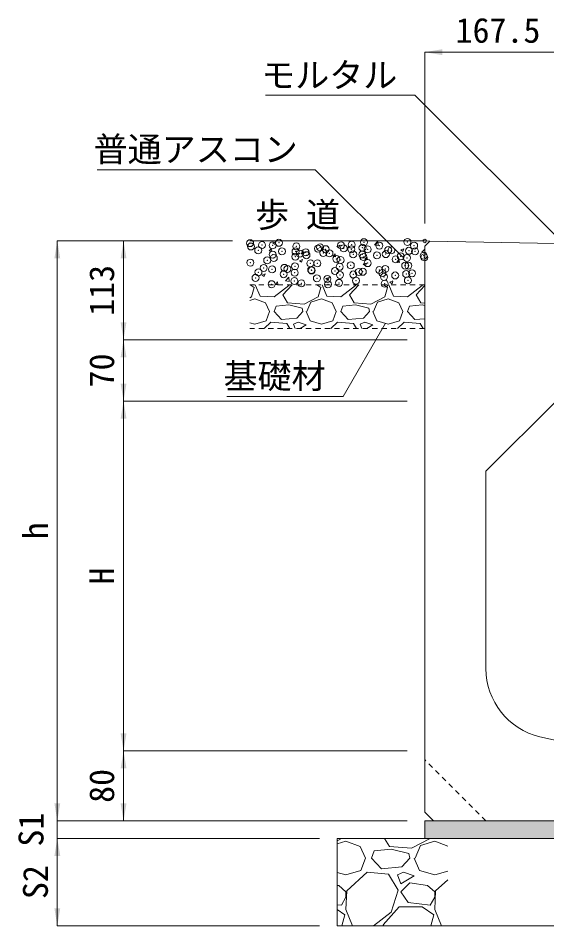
# Model space of a CAD drawing. Units: millimetres at full size. Extents: x 6872 to 78201, y -34623 to -7860.
# Drawn here: x 71938 to 72542, y -22014 to -20977 of the extents above; entities that cross this region are included whole.
import ezdxf
from ezdxf.enums import TextEntityAlignment as Align

# ---------------------------------------------------------------- set-up
doc = ezdxf.new("R2010")
doc.units = ezdxf.units.MM
doc.header["$LTSCALE"] = 16
doc.header["$PDMODE"] = 32
doc.header["$PDSIZE"] = 8
doc.linetypes.add('USER1', pattern=[0.675, 0.375, -0.3])
for name, color, linetype, lineweight in [('0_2', 7, 'Continuous', 20), ('寸法線', 7, 'Continuous', 9), ('補助線', 8, 'Continuous', 13), ('ﾊｯﾁﾝｸﾞ', 7, 'Continuous', 5)]:
    doc.layers.add(name, color=color, linetype=linetype, lineweight=lineweight)
doc.styles.add('ＭＳ ゴシック', font='')
doc.styles.get('ＭＳ ゴシック').set_extended_font_data('MS Gothic')

# ---------------------------------------------------------------- blocks, each defined once
blk = doc.blocks.new('filled_arrow')
at = {"color": 0, "linetype": 'Continuous', "lineweight": -2}
blk.add_solid([(7.5, 1.25), (0, 0), (7.5, -1.25)], dxfattribs=at)

msp = doc.modelspace()

# ---------------------------------------------------------------- hatches: boundary and pattern name
at = {"layer": 'ﾊｯﾁﾝｸﾞ'}
msp.add_hatch(color=8, dxfattribs=at).paths.add_polyline_path([(72942.75, -21914.49), (72942.75, -21894.49), (72412.75, -21894.49), (72402.75, -21894.49), (72402.75, -21914.49)])

# ---------------------------------------------------------------- linework, layer by layer
at = {"layer": '0_2'}
for p, q in [((72402.75, -21231.49), (72203.05, -21231.49)), ((72402.75, -21231.49), (72408.75, -21231.72)), ((72402.75, -21237.49), (72408.75, -21231.72)), ((72408.75, -21231.72), (72552.25, -21234.39)), ((72402.75, -21237.49), (72402.75, -21884.49)), ((72472.75, -21494.49), (72552.75, -21414.49)), ((72472.75, -21720.46), (72472.75, -21494.49)), ((72412.75, -21894.49), (72402.75, -21884.49)), ((72402.75, -21894.49), (72402.75, -21914.49)), ((72402.75, -21894.49), (72942.75, -21894.49)), ((72302.75, -21914.49), (73042.75, -21914.49)), ((72302.75, -21914.49), (72302.75, -22014.49)), ((72302.75, -22014.49), (73042.75, -22014.49))]:
    msp.add_line(p, q, dxfattribs=at)
at = {"layer": '0_2', "linetype": 'USER1'}
for p, q in [((72402.75, -21281.49), (72203.05, -21281.49)), ((72402.75, -21331.49), (72203.05, -21331.49))]:
    msp.add_line(p, q, dxfattribs=at)
at = {"layer": '0_2', "linetype": 'USER1', "lineweight": 9}
msp.add_line((72472.75, -21894.49), (72402.75, -21824.49), dxfattribs=at)
at = {"layer": '0_2'}
for centre, radius, start, end in [((72552.75, -21720.46), 80, 180, 256.65766), ((72672.75, -21214.49), 600, 256.65762, 283.34237)]:
    msp.add_arc(centre, radius, start, end, dxfattribs=at)
at = {"layer": '寸法線'}
for p, q in [((72402.75, -21015.64), (72570.25, -21015.64)), ((72402.75, -21211.49), (72402.75, -21015.64)), ((71983.14, -21231.49), (71983.14, -21894.49)), ((72183.05, -21231.49), (71983.14, -21231.49)), ((72058.8, -21231.49), (72058.8, -21344.49)), ((72183.05, -21231.49), (72058.8, -21231.49)), ((72382.75, -21344.49), (72058.8, -21344.49)), ((72058.8, -21344.49), (72058.8, -21414.49)), ((72382.75, -21344.49), (72058.8, -21344.49)), ((72382.75, -21414.49), (72058.8, -21414.49)), ((72058.8, -21414.49), (72058.8, -21814.49)), ((72382.75, -21414.49), (72058.8, -21414.49)), ((72382.75, -21814.49), (72058.8, -21814.49)), ((72058.8, -21814.49), (72058.8, -21894.49)), ((72382.75, -21814.49), (72058.8, -21814.49)), ((71983.14, -21854.49), (71983.14, -21954.49)), ((72367.75, -21894.49), (71983.14, -21894.49)), ((72367.75, -21894.49), (71983.14, -21894.49)), ((72382.75, -21894.49), (72058.8, -21894.49)), ((72282.75, -21914.49), (71983.14, -21914.49)), ((71983.14, -21914.49), (71983.14, -22014.49)), ((72282.75, -21914.49), (71983.14, -21914.49)), ((72282.75, -22014.49), (71983.14, -22014.49))]:
    msp.add_line(p, q, dxfattribs=at)
for points in [[(72561.26, -21234.44), (72391.5, -21064.68), (72220.89, -21064.68)], [(72377.71, -21250.04), (72277.78, -21150.11), (72028.74, -21150.11)], [(72357.9, -21325.48), (72309.54, -21409.25), (72176.85, -21409.25)]]:
    msp.add_lwpolyline(points, dxfattribs=at)
at = {"layer": '補助線', "lineweight": 20}
msp.add_circle((72402.75, -21231.49), 2, dxfattribs=at)
at = {"layer": 'ﾊｯﾁﾝｸﾞ'}
for p, q in [((72345.3, -21236), (72349.26, -21231.87)), ((72349.8, -21236.7), (72349.24, -21231.87)), ((72225.2, -21242.91), (72227.65, -21239.99)), ((72228.13, -21243.19), (72227.54, -21240.01)), ((72229.32, -21233.65), (72232.88, -21232.28)), ((72229.32, -21233.66), (72231.84, -21235.37)), ((72231.84, -21235.37), (72232.87, -21232.3)), ((72302.32, -21237.73), (72304.85, -21239.44)), ((72302.33, -21237.71), (72305.89, -21236.35)), ((72304.85, -21239.44), (72305.88, -21236.37)), ((72345.29, -21235.96), (72349.8, -21236.66)), ((72375.33, -21241.8), (72377.86, -21243.51)), ((72375.34, -21241.78), (72378.89, -21240.42)), ((72377.85, -21243.51), (72378.88, -21240.44)), ((72399.52, -21244.4), (72402.75, -21241.04)), ((72225.2, -21242.91), (72228.24, -21243.17)), ((72259.65, -21254.1), (72263.2, -21252.73)), ((72261.64, -21246.09), (72264.09, -21243.18)), ((72261.64, -21246.1), (72264.67, -21246.36)), ((72262.16, -21255.82), (72263.19, -21252.75)), ((72264.56, -21246.38), (72263.98, -21243.2)), ((72298.07, -21249.28), (72300.52, -21246.36)), ((72298.07, -21249.28), (72301.11, -21249.55)), ((72301, -21249.57), (72300.41, -21246.38)), ((72334.51, -21252.47), (72336.96, -21249.55)), ((72334.51, -21252.47), (72337.55, -21252.74)), ((72337.44, -21252.76), (72336.85, -21249.57)), ((72370.95, -21255.66), (72373.4, -21252.74)), ((72373.87, -21255.94), (72373.29, -21252.76)), ((72399.5, -21244.37), (72402.75, -21244.87)), ((72259.64, -21254.12), (72262.17, -21255.82)), ((72332.64, -21258.19), (72335.17, -21259.89)), ((72332.65, -21258.17), (72336.21, -21256.8)), ((72335.17, -21259.89), (72336.2, -21256.82)), ((72370.95, -21255.66), (72373.98, -21255.92)), ((72216.96, -21270.48), (72220.52, -21269.12)), ((72216.96, -21270.5), (72219.48, -21272.21)), ((72219.48, -21272.21), (72220.51, -21269.14)), ((72243.61, -21277.07), (72247.56, -21272.95)), ((72248.1, -21277.78), (72247.54, -21272.95)), ((72289.97, -21274.55), (72293.53, -21273.19)), ((72292.49, -21276.27), (72293.52, -21273.2)), ((72203.25, -21281.49), (72207.97, -21284.76)), ((72209.28, -21281.49), (72214.83, -21294.67)), ((72230.83, -21295.43), (72247.59, -21282.48)), ((72232.25, -21281.12), (72234.7, -21278.2)), ((72232.25, -21281.12), (72235.28, -21281.38)), ((72235.17, -21281.4), (72234.59, -21278.22)), ((72240.73, -21293.14), (72251.22, -21281.49)), ((72243.59, -21277.03), (72248.11, -21277.73)), ((72247.59, -21282.48), (72247.91, -21281.49)), ((72271.04, -21281.49), (72271.02, -21281.41)), ((72271.04, -21281.49), (72271.13, -21281.39)), ((72279.45, -21281.49), (72284.17, -21284.76)), ((72285.48, -21281.49), (72291.03, -21294.67)), ((72289.96, -21274.57), (72292.49, -21276.27)), ((72301.65, -21281.49), (72301.78, -21281.36)), ((72301.77, -21281.49), (72301.76, -21281.36)), ((72307.03, -21295.43), (72323.79, -21282.48)), ((72316.93, -21293.14), (72327.42, -21281.49)), ((72323.79, -21282.48), (72324.11, -21281.49)), ((72355.65, -21281.49), (72360.37, -21284.76)), ((72361.68, -21281.49), (72367.23, -21294.67)), ((72362.97, -21278.64), (72365.49, -21280.34)), ((72362.98, -21278.62), (72366.53, -21277.25)), ((72365.49, -21280.34), (72366.52, -21277.27)), ((72383.23, -21295.43), (72399.99, -21282.48)), ((72393.13, -21293.14), (72402.75, -21282.46)), ((72399.99, -21282.48), (72400.31, -21281.49)), ((72207.97, -21284.76), (72204.92, -21295.43)), ((72246.07, -21302.29), (72240.73, -21293.14)), ((72284.17, -21284.76), (72281.12, -21295.43)), ((72322.27, -21302.29), (72316.93, -21293.14)), ((72360.37, -21284.76), (72357.32, -21295.43)), ((72398.47, -21302.29), (72393.13, -21293.14)), ((72204.92, -21295.43), (72203.05, -21296.41)), ((72203.05, -21299.49), (72208.73, -21297.72)), ((72208.73, -21297.72), (72220.92, -21302.29)), ((72214.83, -21294.67), (72230.83, -21295.43)), ((72220.92, -21302.29), (72225.49, -21312.19)), ((72247.59, -21304.57), (72233.11, -21306.1)), ((72265.12, -21303.81), (72246.07, -21302.29)), ((72262.83, -21308.38), (72247.59, -21304.57)), ((72281.12, -21295.43), (72265.12, -21303.81)), ((72268.17, -21312.19), (72272.74, -21301.53)), ((72272.74, -21301.53), (72284.93, -21297.72)), ((72284.93, -21297.72), (72297.12, -21302.29)), ((72291.03, -21294.67), (72307.03, -21295.43)), ((72297.12, -21302.29), (72301.69, -21312.19)), ((72323.79, -21304.57), (72309.31, -21306.1)), ((72341.32, -21303.81), (72322.27, -21302.29)), ((72339.03, -21308.38), (72323.79, -21304.57)), ((72357.32, -21295.43), (72341.32, -21303.81)), ((72344.37, -21312.19), (72348.94, -21301.53)), ((72348.94, -21301.53), (72361.13, -21297.72)), ((72361.13, -21297.72), (72373.32, -21302.29)), ((72367.23, -21294.67), (72383.23, -21295.43)), ((72373.32, -21302.29), (72377.89, -21312.19)), ((72399.99, -21304.57), (72385.51, -21306.1)), ((72402.75, -21302.63), (72398.47, -21302.29)), ((72402.75, -21305.26), (72399.99, -21304.57)), ((72221.68, -21322.86), (72225.49, -21312.19)), ((72230.83, -21312.19), (72233.11, -21306.1)), ((72239.21, -21321.34), (72230.83, -21312.19)), ((72263.59, -21312.19), (72256.74, -21319.81)), ((72263.59, -21312.19), (72262.83, -21308.38)), ((72267.4, -21312.19), (72271.98, -21322.86)), ((72297.88, -21322.86), (72301.69, -21312.19)), ((72307.03, -21312.19), (72309.31, -21306.1)), ((72315.41, -21321.34), (72307.03, -21312.19)), ((72339.79, -21312.19), (72332.94, -21319.81)), ((72339.79, -21312.19), (72339.03, -21308.38)), ((72343.6, -21312.19), (72348.18, -21322.86)), ((72374.08, -21322.86), (72377.89, -21312.19)), ((72383.23, -21312.19), (72385.51, -21306.1)), ((72391.61, -21321.34), (72383.23, -21312.19)), ((72203.05, -21325), (72208.73, -21326.67)), ((72208.73, -21326.67), (72221.68, -21322.86)), ((72227.02, -21324.39), (72219.23, -21331.49)), ((72245.31, -21325.91), (72227.02, -21324.39)), ((72256.74, -21319.81), (72239.21, -21321.34)), ((72258.26, -21324.39), (72252.93, -21326.67)), ((72267.4, -21327.43), (72258.26, -21324.39)), ((72271.98, -21322.86), (72284.93, -21326.67)), ((72284.93, -21326.67), (72297.88, -21322.86)), ((72303.22, -21324.39), (72295.43, -21331.49)), ((72321.51, -21325.91), (72303.22, -21324.39)), ((72332.94, -21319.81), (72315.41, -21321.34)), ((72334.46, -21324.39), (72329.13, -21326.67)), ((72343.6, -21327.43), (72334.46, -21324.39)), ((72348.18, -21322.86), (72361.13, -21326.67)), ((72361.13, -21326.67), (72374.08, -21322.86)), ((72379.42, -21324.39), (72371.63, -21331.49)), ((72397.71, -21325.91), (72379.42, -21324.39)), ((72402.75, -21320.37), (72391.61, -21321.34)), ((72248.72, -21331.49), (72245.31, -21325.91)), ((72252.93, -21326.67), (72254.85, -21331.49)), ((72260.64, -21331.49), (72267.4, -21327.43)), ((72324.92, -21331.49), (72321.51, -21325.91)), ((72329.13, -21326.67), (72331.05, -21331.49)), ((72336.84, -21331.49), (72343.6, -21327.43)), ((72401.12, -21331.49), (72397.71, -21325.91)), ((72307.55, -21914.66), (72302.75, -21917.17)), ((72307.6, -21914.49), (72307.55, -21914.66)), ((72338.57, -21914.49), (72342.09, -21914.66)), ((72342.09, -21914.66), (72342.31, -21914.49)), ((72362.41, -21923.8), (72356.98, -21914.49)), ((72409.15, -21914.66), (72387.81, -21925.83)), ((72409.2, -21914.49), (72409.15, -21914.66)), ((72302.75, -21920.79), (72312.63, -21917.71)), ((72312.63, -21917.71), (72328.89, -21923.8)), ((72328.89, -21923.8), (72334.98, -21937.01)), ((72364.45, -21926.85), (72345.14, -21928.88)), ((72387.81, -21925.83), (72362.41, -21923.8)), ((72384.77, -21931.93), (72364.45, -21926.85)), ((72391.88, -21937.01), (72397.97, -21922.79)), ((72397.97, -21922.79), (72414.23, -21917.71)), ((72414.23, -21917.71), (72429.27, -21923.35)), ((72329.9, -21951.23), (72334.98, -21937.01)), ((72342.09, -21937.01), (72345.14, -21928.88)), ((72353.27, -21949.2), (72342.09, -21937.01)), ((72385.78, -21937.01), (72376.64, -21947.17)), ((72385.78, -21937.01), (72384.77, -21931.93)), ((72390.86, -21937.01), (72396.96, -21951.23)), ((72376.64, -21947.17), (72353.27, -21949.2)), ((72302.75, -21953.41), (72312.63, -21956.31)), ((72312.63, -21956.31), (72329.9, -21951.23)), ((72337.01, -21953.27), (72313.65, -21974.6)), ((72361.4, -21955.3), (72337.01, -21953.27)), ((72372.57, -21973.59), (72361.4, -21955.3)), ((72378.67, -21953.27), (72371.56, -21956.31)), ((72371.56, -21956.31), (72375.62, -21966.47)), ((72375.62, -21966.47), (72390.86, -21957.33)), ((72390.86, -21957.33), (72378.67, -21953.27)), ((72396.96, -21951.23), (72414.23, -21956.31)), ((72414.23, -21956.31), (72429.27, -21951.89)), ((72304.5, -21968.51), (72302.75, -21968.24)), ((72312.63, -21975.62), (72304.5, -21968.51)), ((72385.78, -21965.46), (72375.62, -21975.62)), ((72406.1, -21968.51), (72385.78, -21965.46)), ((72414.23, -21975.62), (72406.1, -21968.51)), ((72429.27, -21961.8), (72415.25, -21974.6)), ((72313.65, -21974.6), (72312.63, -21995.94)), ((72312.63, -21981.71), (72312.63, -21975.62)), ((72364.45, -21998.99), (72372.57, -21973.59)), ((72375.62, -21975.62), (72383.75, -21987.81)), ((72415.25, -21974.6), (72414.23, -21995.94)), ((72414.23, -21981.71), (72414.23, -21975.62)), ((72307.55, -21990.86), (72312.63, -21981.71)), ((72383.75, -21987.81), (72409.15, -21990.86)), ((72409.15, -21990.86), (72414.23, -21981.71)), ((72302.75, -21990.28), (72307.55, -21990.86)), ((72302.75, -21995.9), (72311.61, -22002.03)), ((72312.63, -21995.94), (72320.44, -22014.49)), ((72344.38, -22014.49), (72364.45, -21998.99)), ((72355.3, -22013.21), (72373.59, -21992.89)), ((72373.59, -21992.89), (72400.01, -21992.89)), ((72400.01, -21992.89), (72413.21, -22002.03)), ((72414.23, -21995.94), (72422.04, -22014.49)), ((72311.61, -22002.03), (72308.06, -22014.49)), ((72413.21, -22002.03), (72409.66, -22014.49)), ((72356.05, -22014.49), (72355.3, -22013.21))]:
    msp.add_line(p, q, dxfattribs=at)
for p in [(72203.35, -21234), (72217.01, -21236.13), (72236.25, -21233.6), (72319.26, -21235.79), (72333.33, -21232.89), (72383.05, -21232.55), (72204.29, -21237.81), (72212.61, -21242.21), (72229.02, -21236.53), (72239.73, -21243.35), (72255.2, -21243.52), (72256.14, -21237.68), (72260.01, -21245.96), (72266.85, -21244.5), (72280.86, -21240.27), (72283.26, -21238.82), (72286.92, -21245.21), (72289.64, -21240.87), (72293.97, -21245.65), (72307.24, -21236.46), (72310.37, -21239.97), (72319.01, -21240.98), (72331.72, -21239.31), (72337.49, -21241.11), (72350.96, -21236.77), (72358.37, -21246.55), (72361.06, -21241.86), (72364.61, -21242.26), (72384.75, -21242.74), (72390.69, -21236.77), (72391.73, -21243.4), (72203.65, -21256.17), (72222.89, -21253.64), (72229.12, -21247.1), (72230.39, -21251.04), (72254.97, -21249.41), (72267.69, -21247.74), (72301.81, -21252.03), (72306.63, -21253.37), (72321.08, -21246.79), (72331.44, -21246.94), (72332.71, -21249.8), (72337.6, -21256.81), (72348.2, -21247.94), (72369.68, -21252.59), (72375.32, -21249.08), (72382.4, -21250.91), (72401.64, -21248.38), (72402.44, -21250.23), (72212.93, -21267.28), (72218.91, -21262.35), (72228.5, -21264.01), (72242.56, -21262.2), (72246.03, -21263.5), (72254.58, -21260.44), (72272.18, -21257.11), (72273.15, -21264.64), (72273.56, -21265.24), (72280.24, -21257.18), (72300.27, -21265.79), (72305.64, -21261.02), (72318.36, -21259.34), (72327.38, -21266.94), (72332.09, -21266.71), (72350.84, -21264.72), (72357.75, -21263.46), (72380.46, -21259.63), (72384.14, -21259.65), (72209.52, -21273.67), (72241.6, -21269.45), (72253.96, -21277.35), (72254.32, -21267.78), (72279.62, -21274.09), (72291.58, -21274.89), (72306.01, -21270.29), (72321.21, -21269.81), (72324.24, -21276.85), (72354.5, -21268.08), (72356.32, -21272.62), (72369.04, -21270.95), (72381.62, -21269.23), (72383.52, -21276.56), (72388.28, -21268.42), (72227.88, -21280.92), (72261.96, -21279.98), (72292.28, -21281.05), (72305, -21279.38), (72357.13, -21280.37)]:
    msp.add_point(p, dxfattribs=at)

# ---------------------------------------------------------------- block references
at = {"layer": '寸法線', "xscale": 2.67, "yscale": 2.67}
msp.add_blockref('filled_arrow', (72402.75, -21015.64), dxfattribs=at)
at = {"layer": '寸法線'}
for p, xscale, yscale, rotation in [((71983.14, -21231.49), 2.67, 2.67, 270), ((72058.8, -21231.49), 2.67, 2.67, 270), ((72377.71, -21250.04), 0.133, 0.133, 135), ((72058.8, -21344.49), 2.67, 2.67, 90), ((72357.9, -21325.48), 0.133, 0.133, 240), ((72058.8, -21344.49), 2.67, 2.67, 270), ((72058.8, -21414.49), 2.67, 2.67, 90), ((72058.8, -21414.49), 2.67, 2.67, 270), ((72058.8, -21814.49), 2.67, 2.67, 90), ((72058.8, -21814.49), 2.67, 2.67, 270), ((71983.14, -21894.49), 2.67, 2.67, 90), ((71983.14, -21894.49), 2.67, 2.67, 90), ((72058.8, -21894.49), 2.67, 2.67, 90), ((71983.14, -21914.49), 2.67, 2.67, 270), ((71983.14, -21914.49), 2.67, 2.67, 270), ((71983.14, -22014.49), 2.67, 2.67, 90)]:
    msp.add_blockref('filled_arrow', p, dxfattribs=dict(at, xscale=xscale, yscale=yscale, rotation=rotation))

# ---------------------------------------------------------------- texts
at = {"layer": '0_2', "style": 'ＭＳ ゴシック'}
msp.add_text('歩 道', height=28.48, dxfattribs=at).set_placement((72208.97, -21224.29), align=Align.BOTTOM_LEFT)
at = {"layer": '寸法線', "style": 'ＭＳ ゴシック'}
msp.add_text('167.5', height=28.48, dxfattribs=at).set_placement((72486.5, -20990.64), align=Align.MIDDLE_CENTER)
for s, p in [('モルタル', (72371.5, -21027.62)), ('普通アスコン', (72257.78, -21112.43)), ('基礎材', (72289.54, -21371.57))]:
    msp.add_text(s, height=28.48, dxfattribs=at).set_placement(p, align=Align.TOP_RIGHT)
for s, p in [('113', (72033.8, -21287.99)), ('70', (72033.8, -21379.49)), ('h', (71958.14, -21562.99)), ('H', (72033.8, -21614.49)), ('80', (72033.8, -21854.49)), ('S1', (71953.14, -21904.49)), ('S2', (71958.14, -21964.49))]:
    msp.add_text(s, height=28.48, rotation=90, dxfattribs=at).set_placement(p, align=Align.MIDDLE_CENTER)

doc.saveas('drawing.dxf')
